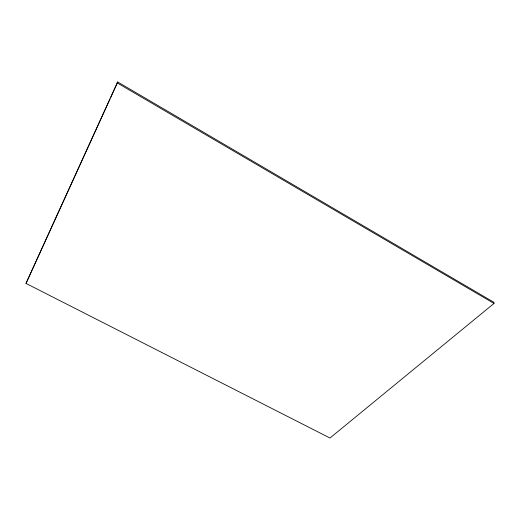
<?xml version="1.0" encoding="UTF-8"?>
<svg xmlns="http://www.w3.org/2000/svg" width="520" height="520" viewBox="0 0 520 520"><rect width="100%" height="100%" fill="white"/><g stroke="black" fill="none" stroke-linecap="round" stroke-linejoin="round"><path stroke-width="0.78" d="M26 283.413L117.709 81.978L493.896 302.296L494 303.44L329.979 438.022L26 283.413L109.999 98.93M110.669 97.461L117.709 81.978M117.091 82.849L494 303.44"/></g></svg>
